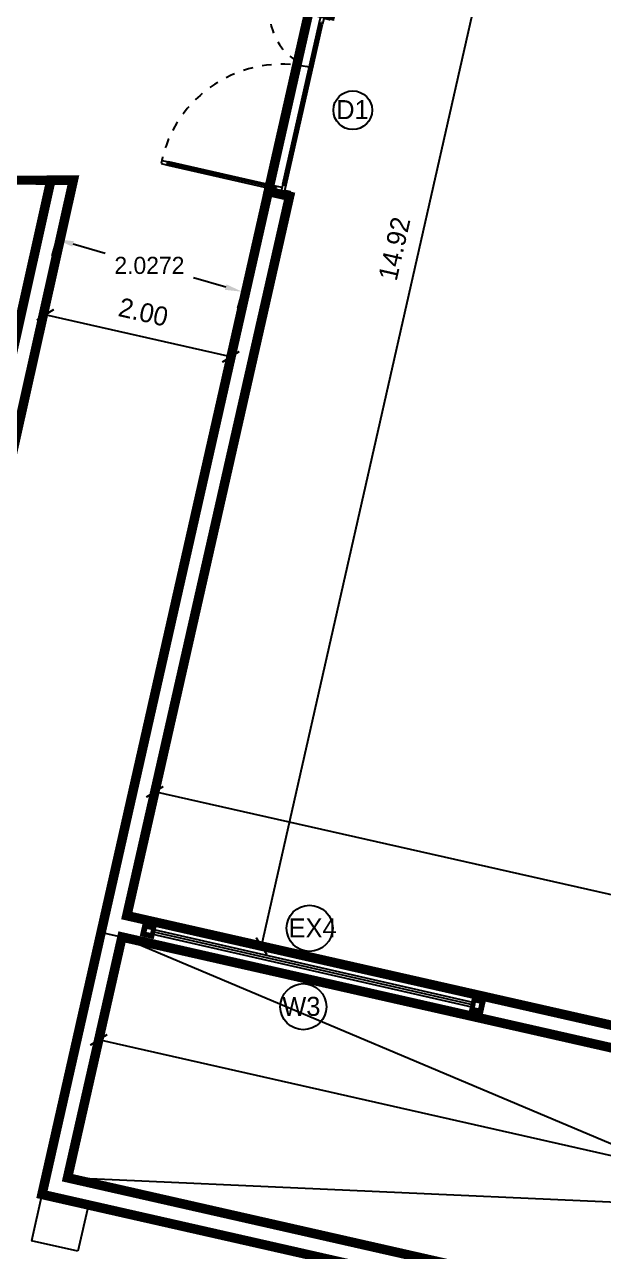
# Model space of a CAD drawing. Header units: metres. Extents: x 6101839 to 6102590, y -6659932 to -6659648.
# Drawn here: x 6102274.68 to 6102280.77, y -6659703.9 to -6659691 of the extents above; entities that cross this region are included whole.
import ezdxf

# ---------------------------------------------------------------- set-up
doc = ezdxf.new("R2010")
doc.units = ezdxf.units.M
doc.header["$LTSCALE"] = 500
doc.header["$MEASUREMENT"] = 0
doc.linetypes.add('DASHED2', pattern=[0.375, 0.25, -0.125])
doc.linetypes.add('HIDDEN', pattern=[0.375, 0.25, -0.125])
doc.layers.get('0').update_dxf_attribs({"linetype": 'CONTINUOUS'})
doc.layers.get('Defpoints').update_dxf_attribs({"linetype": 'CONTINUOUS'})
for name, color, linetype in [('above', 250, 'DASHED2'), ('BLK_1_FLR_0_EXIT_WIDTH_DOOR', 2, 'CONTINUOUS'), ('BLK_1_FLR_1_BLT_UP_AREA_DEDUCT', 26, 'CONTINUOUS'), ('BLK_1_FLR_1_CARPET_AREA', 25, 'CONTINUOUS'), ('DOORTEXT', 13, 'CONTINUOUS'), ('ED', 30, 'CONTINUOUS'), ('FURN1', 252, 'CONTINUOUS'), ('FURNITURE', 252, 'CONTINUOUS'), ('FURNITURES', 252, 'CONTINUOUS'), ('norms', 4, 'CONTINUOUS'), ('W-SCH', 205, 'CONTINUOUS'), ('wall', 125, 'CONTINUOUS'), ('wall1', 125, 'CONTINUOUS'), ('WINDOWS', 252, 'CONTINUOUS')]:
    doc.layers.add(name, color=color, linetype=linetype)
doc.styles.add('RM', font='GOTHIC.TTF')
doc.styles.get("Standard").update_dxf_attribs({"font": 'GOTHIC.TTF'})
doc.styles.add('USA TEXT', font='GOTHIC.TTF')
doc.dimstyles.new('1-100-ED', dxfattribs={"dimtxt": 0.2, "dimasz": 0.15, "dimexe": 0.18, "dimexo": 0.0625, "dimgap": 0.15, "dimtad": 1, "dimzin": 0, "dimdsep": 46, "dimtxsty": 'USA TEXT', "dimblk": 'ARCHTICK', "dimcen": 0.1, "dimse1": 1, "dimse2": 1, "dimclrd": 256, "dimclrt": 256, "dimadec": 0, "dimazin": 0, "dimtfac": 1, "dimtofl": 0, "dimtmove": 0, "dimatfit": 3, "dimldrblk": 'ARCHTICK', "dimfxl": 0.18, "dimtolj": 1, "dimtzin": 0, "dimarcsym": 0})
doc.dimstyles.new('STANDARD$0', dxfattribs={"dimtxt": 7, "dimasz": 3, "dimexe": 3, "dimexo": 1, "dimgap": 1.5, "dimtad": 1, "dimdec": 1, "dimzin": 1, "dimdsep": 46, "dimlunit": 4, "dimtxsty": 'Standard', "dimblk": 'OBLIQUE', "dimcen": 0.09375, "dimdle": 1, "dimclrd": 8, "dimclre": 8, "dimclrt": 7, "dimadec": 1, "dimazin": 0, "dimtfac": 1, "dimtdec": 1, "dimtix": 1, "dimtmove": 2, "dimatfit": 3, "dimldrblk": 'ARCHTICK', "dimfxl": 1, "dimfrac": 2, "dimtolj": 1, "dimtzin": 0, "dimarcsym": 0})

# ---------------------------------------------------------------- blocks, each defined once
blk = doc.blocks.new('DN')
at = {"layer": 'FURNITURES', "color": 250}
for p, q in [((-72.65177525021136, 131.6897415826097), (319.0854205023498, 1863.104800175875)), ((-57.42400311864912, 128.244464197196), (337.0694145429879, 1871.841740497388)), ((-51.3328942656517, 126.8663532435894), (343.1605233959853, 1870.463629543781)), ((-36.10512213222683, 123.4210758581757), (355.6320736212656, 1854.836134452373))]:
    blk.add_line(p, q, dxfattribs=at)
at = {"layer": 'FURNITURES', "color": 233}
for p, q in [((319.0854205023498, 1863.104800175875), (335.6227519502863, 1936.198106413707)), ((334.3131926348433, 1859.659522791393), (319.0854205023498, 1863.104800175875)), ((334.3131926348433, 1859.659522791393), (337.0694145429879, 1871.841740497388)), ((343.1605233969167, 1870.463629543781), (337.0694145429879, 1871.841740497388)), ((340.4043014878407, 1858.281411836855), (343.1605233969167, 1870.463629543781)), ((355.6320736212656, 1854.836134452373), (340.4043014878407, 1858.281411836855)), ((369.4131831610576, 1915.747222983278), (355.6320736212656, 1854.836134452373)), ((-72.65177525021136, 131.6897415826097), (-89.18910669814794, 58.596435344778)), ((-57.42400311864912, 128.244464197196), (-72.65177525021136, 131.6897415826097)), ((-57.42400311864912, 128.244464197196), (-60.18022502586246, 116.0622464912012)), ((-54.08911617286502, 114.6841355366632), (-60.18022502586246, 116.0622464912012)), ((-51.3328942656517, 126.8663532435894), (-54.08911617286502, 114.6841355375945)), ((-36.10512213222683, 123.4210758581757), (-51.3328942656517, 126.8663532435894)), ((-49.88623167201875, 62.50998732727021), (-36.10512213222683, 123.4210758581757))]:
    blk.add_line(p, q, dxfattribs=at)
at = {"layer": 'FURNITURES', "color": 250, "linetype": 'HIDDEN', "ltscale": 0.5}
for centre, radius, start, end in [((413.9418523591011, 1987.039343010634), 629.5359540648079, 173.3490794760167, 254.7297334611895), ((-81.1497706482187, 94.26623892690986), 1329.211879831034, 77.25002704883593, 168.8255809701504)]:
    blk.add_arc(centre, radius, start, end, dxfattribs=at)
at = {"layer": 'wall', "color": 7}
for p, q in [((-203.0888007394969, 2096.498816266656), (-211.3574664629996, 2059.952163148671)), ((-211.3574664629996, 2059.952163148671), (-138.6788448011502, 2043.508653922007)), ((-203.0888007394969, 2096.498816266656), (-130.4101790776476, 2080.055307039991)), ((-146.0376741690561, 2067.583756815642), (-147.4157851235941, 2061.492647962645)), ((265.9747230978683, 1967.963209992274), (-147.4157851226627, 2061.492647962645)), ((-135.2335674166679, 2058.736426053568), (-147.4157851235941, 2061.492647962645)), ((267.3528340514749, 1974.054318846203), (-146.0376741690561, 2067.583756814711)), ((-133.8554564630612, 2064.827534906566), (-146.0376741690561, 2067.583756815642)), ((-135.2335674166679, 2058.736426053568), (-138.6788448011502, 2043.508653922007)), ((-138.6788448011502, 2043.508653922007), (262.5294457124546, 1952.735437860712)), ((-130.4101790776476, 2080.055307039991), (-133.8554564630612, 2064.827534906566)), ((270.7981114368886, 1989.282090978697), (-130.4101790776476, 2080.055307039991)), ((270.7981114368886, 1989.282090978697), (267.3528340514749, 1974.054318846203)), ((343.891417673789, 1972.744759531692), (270.7981114368886, 1989.282090978697)), ((265.9747230978683, 1967.963209992274), (262.5294457124546, 1952.735437860712)), ((262.5294457124546, 1952.735437860712), (335.6227519502863, 1936.198106412776)), ((265.9747230978683, 1967.963209992274), (278.1569408038631, 1965.206988085992)), ((267.3528340514749, 1974.054318846203), (279.5350517584011, 1971.29809693899)), ((279.5350517584011, 1971.29809693899), (278.1569408038631, 1965.206988085992)), ((343.891417673789, 1972.744759531692), (335.6227519502863, 1936.198106412776)), ((372.1694050692022, 1927.929440689273), (335.6227519502863, 1936.198106413707)), ((372.1694050692022, 1927.929440689273), (369.4131831610576, 1915.747222983278)), ((-1377.096374039538, 387.5083733228967), (-1385.162156328559, 351.8626664569601)), ((-1385.162156328559, 351.8626664569601), (-1313.870742597617, 335.7311018779874)), ((-1377.096374039538, 387.5083733228967), (-1305.804960307665, 371.3768087448552)), ((-1321.047605217434, 359.2130249803886), (-1322.391902267001, 353.2720738360658)), ((-157.1158789880574, 89.59760813135655), (-1322.391902267001, 353.2720738360658)), ((-1310.509999977425, 350.5834797397256), (-1322.391902267001, 353.2720738360658)), ((-155.7715819394216, 95.53855927474794), (-1321.047605217434, 359.2130249794573)), ((-1309.16570292972, 356.5244308840484), (-1321.047605217434, 359.2130249803886)), ((-1310.509999977425, 350.5834797397256), (-1313.870742597617, 335.7311018779874)), ((-1313.870742597617, 335.7311018779874), (-160.4766216091811, 74.74523027148098)), ((-1305.804960307665, 371.3768087448552), (-1309.16570292972, 356.5244308840484)), ((-152.4108393182978, 110.3909371364862), (-1305.804960307665, 371.3768087448552)), ((-157.1158789880574, 89.59760813135655), (-160.4766216091811, 74.74523027148098)), ((-160.4766216091811, 74.74523027148098), (-89.1852078773081, 58.61366569064557)), ((-157.1158789880574, 89.59760813135655), (-145.2339766994118, 86.90901403501628)), ((-152.4108393182978, 110.3909371364862), (-155.7715819394216, 95.53855927474794)), ((-155.7715819394216, 95.53855927474794), (-143.8896796517074, 92.84996517840773)), ((-81.11942558735609, 94.25937255565077), (-152.4108393182978, 110.3909371364862)), ((-143.8896796517074, 92.84996517840773), (-145.2339766994118, 86.90901403501628)), ((-52.6424535792321, 50.32776962127536), (-89.18910669814794, 58.596435344778)), ((-81.11942558735609, 94.25937255565077), (-89.1852078773081, 58.61366569064557)), ((-52.6424535792321, 50.32776962127536), (-49.88623167201875, 62.50998732727021))]:
    blk.add_line(p, q, dxfattribs=at)
for points in [[(335.6227519502863, 1936.198106413707), (343.891417673789, 1972.744759531692), (441.3491593236103, 1950.694984268397), (430.3242716919631, 1901.966113443486), (369.4131831610576, 1915.747222983278)], [(-89.18910669814794, 58.596435344778), (-97.4577724216506, 22.04978222586214), (-3.07718291879e-05, 6.9625675678e-06), (11.0248568598181, 48.72887778747828), (-49.88623167201875, 62.50998732727021)]]:
    blk.add_lwpolyline(points, dxfattribs=at)
blk = doc.blocks.new('_ArchTick')
at = {"color": 0, "linetype": 'ByBlock', "const_width": 0.15}
blk.add_lwpolyline([(-0.5, -0.5), (0.5, 0.5)], dxfattribs=at)
blk = doc.blocks.new('*D254')
at = {"layer": 'Defpoints', "color": 0, "transparency": 16777216}
for p in [(6102276.049829285, -6659699.065324924), (6102275.755864492, -6659700.366956121), (6102289.945632239, -6659703.571621272)]:
    blk.add_point(p, dxfattribs=at)
at = {"layer": 'ED', "lineweight": -2, "transparency": 16777216}
blk.add_line((6102290.239597032, -6659702.269990074), (6102276.049829285, -6659699.065324924), dxfattribs=at)
at = {"layer": 'ED', "lineweight": -2, "transparency": 16777216, "xscale": 0.15, "yscale": 0.15, "zscale": 0.15}
for p, rotation in [((6102276.049829285, -6659699.065324924), 167.2736309809932), ((6102290.239597032, -6659702.269990074), 347.2736309809932)]:
    blk.add_blockref('_ArchTick', p, dxfattribs=dict(at, rotation=rotation))
at = {"layer": 'ED', "transparency": 16777216, "insert": (6102283.20089516, -6659700.418892178), "char_height": 0.2, "attachment_point": 5, "rotation": 347.27363098099323, "style": 'USA TEXT'}
blk.add_mtext('\\A1;14.55', dxfattribs=at)
blk = doc.blocks.new('*D257')
at = {"layer": 'Defpoints', "color": 0, "transparency": 16777216}
for p in [(6102275.460471554, -6659701.672443893), (6102275.132501241, -6659703.12190722), (6102289.32032126, -6659706.332187656)]:
    blk.add_point(p, dxfattribs=at)
at = {"layer": 'ED', "lineweight": -2, "transparency": 16777216}
blk.add_line((6102289.648291573, -6659704.882724328), (6102275.460471554, -6659701.672443893), dxfattribs=at)
at = {"layer": 'ED', "lineweight": -2, "transparency": 16777216, "xscale": 0.15, "yscale": 0.15, "zscale": 0.15}
for p, rotation in [((6102275.460471554, -6659701.672443893), 167.250366772505), ((6102289.648291573, -6659704.882724328), 347.250366772505)]:
    blk.add_blockref('_ArchTick', p, dxfattribs=dict(at, rotation=rotation))
at = {"layer": 'ED', "transparency": 16777216, "insert": (6102282.610664567, -6659703.028841622), "char_height": 0.2, "attachment_point": 5, "rotation": 347.250366772505, "style": 'USA TEXT'}
blk.add_mtext('\\A1;14.55', dxfattribs=at)
blk = doc.blocks.new('*D263')
at = {"layer": 'Defpoints', "color": 0, "transparency": 16777216}
for p in [(6102279.04748137, -6659685.819670074), (6102280.464104127, -6659686.140209544), (6102275.755864494, -6659700.366956124)]:
    blk.add_point(p, dxfattribs=at)
at = {"layer": 'ED', "lineweight": -2, "transparency": 16777216}
blk.add_line((6102277.172487251, -6659700.687495596), (6102280.464104127, -6659686.140209544), dxfattribs=at)
at = {"layer": 'ED', "lineweight": -2, "transparency": 16777216, "xscale": 0.15, "yscale": 0.15, "zscale": 0.15}
for p, rotation in [((6102280.464104127, -6659686.140209544), 77.25036677011683), ((6102277.172487251, -6659700.687495596), 257.2503667701168)]:
    blk.add_blockref('_ArchTick', p, dxfattribs=dict(at, rotation=rotation))
at = {"layer": 'ED', "transparency": 16777216, "insert": (6102278.569553199, -6659693.357569565), "char_height": 0.2, "attachment_point": 5, "rotation": 77.25036677011683, "style": 'USA TEXT'}
blk.add_mtext('\\A1;14.92', dxfattribs=at)
blk = doc.blocks.new('*D386')
at = {"layer": 'Defpoints', "color": 0, "transparency": 16777216}
for p in [(6102274.925848478, -6659693.930822143), (6102274.898421264, -6659694.052036592), (6102276.876486198, -6659694.372193271)]:
    blk.add_point(p, dxfattribs=at)
at = {"layer": 'ED', "lineweight": -2, "transparency": 16777216}
blk.add_line((6102276.849058984, -6659694.493407721), (6102274.898421264, -6659694.052036592), dxfattribs=at)
at = {"layer": 'ED', "lineweight": -2, "transparency": 16777216, "xscale": 0.15, "yscale": 0.15, "zscale": 0.15}
for p, rotation in [((6102274.898421264, -6659694.052036592), 167.2503667112004), ((6102276.849058984, -6659694.493407721), 347.2503667112004)]:
    blk.add_blockref('_ArchTick', p, dxfattribs=dict(at, rotation=rotation))
at = {"layer": 'ED', "transparency": 16777216, "insert": (6102275.930023128, -6659694.023979668), "char_height": 0.2, "attachment_point": 5, "rotation": 347.2503667112004, "style": 'USA TEXT'}
blk.add_mtext('\\A1;2.00', dxfattribs=at)
blk = doc.blocks.new('*D1381')
at = {"layer": 'BLK_1_FLR_0_EXIT_WIDTH_DOOR', "color": 0, "lineweight": -2, "transparency": 16777216}
for p, q in [((6102275.17661659, -6659692.69717207), (6102274.969045257, -6659693.431056349)), ((6102275.191239743, -6659693.306840368), (6102275.529770773, -6659693.402590252)), ((6102277.127254309, -6659693.248889118), (6102276.919682978, -6659693.982773397)), ((6102276.795466995, -6659693.760578914), (6102276.456935966, -6659693.664829028))]:
    blk.add_line(p, q, dxfattribs=at)
at = {"layer": 'BLK_1_FLR_0_EXIT_WIDTH_DOOR', "color": 0, "transparency": 16777216}
for points in [[(6102275.199404618, -6659693.277972828), (6102275.183074867, -6659693.335707907), (6102275.018034511, -6659693.257851115)], [(6102276.80363187, -6659693.731711374), (6102276.78730212, -6659693.789446453), (6102276.968672229, -6659693.809568164)]]:
    blk.add_solid(points, dxfattribs=at)
at = {"layer": 'Defpoints', "color": 0, "transparency": 16777216}
for p in [(6102275.193626747, -6659692.637031362), (6102277.144264466, -6659693.188748413), (6102276.968672229, -6659693.809568164)]:
    blk.add_point(p, dxfattribs=at)
at = {"layer": 'BLK_1_FLR_0_EXIT_WIDTH_DOOR', "color": 0, "transparency": 16777216, "insert": (6102275.993353369, -6659693.533709639), "char_height": 0.18, "attachment_point": 5}
blk.add_mtext('\\A1;2.0272', dxfattribs=at)

msp = doc.modelspace()

# ---------------------------------------------------------------- linework, layer by layer
at = {"layer": 'above', "color": 251, "linetype": 'ByBlock'}
for p, q in [((6102275.705080513, -6659700.591395698), (6102289.250323407, -6659706.316349229)), ((6102289.822856705, -6659703.785775012), (6102275.132501241, -6659703.12190722))]:
    msp.add_line(p, q, dxfattribs=at)
at = {"layer": 'BLK_1_FLR_1_BLT_UP_AREA_DEDUCT', "color": 26, "linetype": 'Continuous', "const_width": 0.1}
msp.add_lwpolyline([(6102275.705080509, -6659700.591395697), (6102275.132501239, -6659703.121907217), (6102289.320321257, -6659706.332187655), (6102289.892854557, -6659703.801613439), (6102275.705080509, -6659700.591395697)], dxfattribs=at)
at = {"layer": 'BLK_1_FLR_1_CARPET_AREA', "color": 15, "const_width": 0.1}
msp.add_lwpolyline([(6102265.374309078, -6659676.688967887), (6102265.374309078, -6659678.836962597), (6102263.57430908, -6659678.836962597), (6102263.574309079, -6659679.066962598), (6102263.574309136, -6659679.066962598), (6102263.574309134, -6659681.236962598), (6102263.57430908, -6659681.236962598), (6102263.57430908, -6659689.206962598), (6102267.044309082, -6659689.206962598), (6102267.044313103, -6659687.80695428), (6102272.834309082, -6659687.806973993), (6102272.834309082, -6659689.206962598), (6102278.04522377, -6659689.206962598), (6102274.863678066, -6659703.296894906), (6102289.493896362, -6659706.607276874), (6102291.480117098, -6659697.829183227), (6102294.893757906, -6659698.601588313), (6102292.907537173, -6659707.379681958)], dxfattribs=at)
for points in [[(6102275.755864493, -6659700.366956122), (6102289.944884582, -6659703.574928205), (6102291.905922527, -6659694.901159817), (6102284.385191621, -6659693.199399278), (6102284.385191621, -6659688.609847634), (6102282.600874607, -6659688.610104512), (6102282.600874607, -6659688.379847636), (6102284.385191621, -6659688.379847635), (6102284.385191621, -6659685.819670071), (6102281.400836983, -6659685.819670071), (6102281.40023964, -6659688.60984747), (6102281.170836984, -6659688.609847634), (6102281.170836984, -6659685.819670071), (6102279.047481368, -6659685.819670071), (6102277.897530477, -6659690.903700568), (6102277.673517372, -6659690.853117791), (6102277.243114337, -6659692.755621913), (6102277.467072332, -6659692.806291452)], [(6102263.57430908, -6659691.23696396), (6102267.044309082, -6659691.23696396), (6102267.044308249, -6659692.636960807), (6102269.554309081, -6659692.636962597), (6102269.554309033, -6659698.963776203), (6102273.356542677, -6659699.824181656), (6102274.957828034, -6659692.636962274), (6102275.193642334, -6659692.636962274), (6102272.912990599, -6659702.855512522), (6102263.574309072, -6659700.742447475)]]:
    msp.add_lwpolyline(points, close=True, dxfattribs=at)
at = {"layer": 'FURN1', "const_width": 0.1}
for points in [[(6102275.951803784, -6659700.543220473), (6102276.000570139, -6659700.554258709), (6102276.011608372, -6659700.505492354), (6102275.962842017, -6659700.494454122)], [(6102275.952413852, -6659700.543356722), (6102276.001180215, -6659700.554394926), (6102276.012218418, -6659700.505628563), (6102275.963452056, -6659700.494590358)], [(6102279.461480223, -6659701.341723744), (6102279.412713897, -6659701.330685372), (6102279.423752272, -6659701.281919049), (6102279.472518595, -6659701.29295742)], [(6102279.462089498, -6659701.341863495), (6102279.413323168, -6659701.330825155), (6102279.424361507, -6659701.282058823), (6102279.473127837, -6659701.293097165)]]:
    msp.add_lwpolyline(points, close=True, dxfattribs=at)
at = {"layer": 'FURNITURE', "linetype": 'ByBlock', "ltscale": 0.2}
for p, q in [((6102275.952413852, -6659700.543356722), (6102279.413323168, -6659701.330825155)), ((6102275.963452056, -6659700.494590358), (6102279.423753101, -6659701.281915378))]:
    msp.add_line(p, q, dxfattribs=at)
at = {"layer": 'FURNITURE', "color": 4, "linetype": 'ByBlock', "ltscale": 0.2}
msp.add_line((6102276.006699317, -6659700.530011745), (6102279.418843567, -6659701.306436551), dxfattribs=at)
at = {"layer": 'norms', "const_width": 0.1}
msp.add_lwpolyline([(6102269.554309033, -6659698.963776203), (6102273.356542677, -6659699.824181656), (6102274.957828034, -6659692.636962274), (6102269.554309081, -6659692.636962597)], close=True, dxfattribs=at)
at = {"layer": 'W-SCH'}
for centre, radius in [((6102278.131710243, -6659691.901416631), 0.2037454751308166), ((6102277.678109279, -6659700.499857856), 0.2424160592048741), ((6102277.611800563, -6659701.323813459), 0.2424160592048741)]:
    msp.add_circle(centre, radius, dxfattribs=at)
at = {"layer": 'wall1', "linetype": 'ByBlock'}
for p, q in [((6102273.356543581, -6659699.824177858), (6102274.957828086, -6659692.636962238)), ((6102273.530113732, -6659700.099265592), (6102275.193642387, -6659692.636962238)), ((6102274.957828086, -6659692.636962238), (6102275.193642387, -6659692.636962238)), ((6102275.48076271, -6659700.540586977), (6102277.242310068, -6659692.755436312)), ((6102275.755864493, -6659700.366956122), (6102277.466640308, -6659692.806190069)), ((6102277.242733098, -6659692.755535664), (6102277.467072489, -6659692.806287909)), ((6102275.980188257, -6659700.417713897), (6102275.755864493, -6659700.366956122)), ((6102275.980188257, -6659700.417713897), (6102275.929434576, -6659700.642044156)), ((6102275.480751452, -6659700.540636723), (6102275.929411967, -6659700.642144084)), ((6102279.440661428, -6659701.43653005), (6102279.491425696, -6659701.212202191)), ((6102281.094480327, -6659701.574916527), (6102279.491425696, -6659701.212202191)), ((6102279.440632937, -6659701.436523602), (6102281.043735595, -6659701.799207233))]:
    msp.add_line(p, q, dxfattribs=at)
at = {"layer": 'wall1', "color": 251, "linetype": 'ByBlock'}
for p, q in [((6102274.857413209, -6659703.295477304), (6102275.480751452, -6659700.540636723)), ((6102275.132501241, -6659703.12190722), (6102275.705080513, -6659700.591395698)), ((6102289.32032126, -6659706.332187655), (6102275.132501241, -6659703.12190722)), ((6102289.493896417, -6659706.607276837), (6102274.857413209, -6659703.295477304))]:
    msp.add_line(p, q, dxfattribs=at)
at = {"layer": 'wall1', "color": 0, "linetype": 'ByBlock'}
for p, q in [((6102274.863678119, -6659703.296894868), (6102274.753332523, -6659703.784566734)), ((6102275.351349986, -6659703.407240462), (6102274.863678117, -6659703.296894868)), ((6102275.351349986, -6659703.407240462), (6102275.24100439, -6659703.894912329)), ((6102275.24100439, -6659703.894912329), (6102274.753332523, -6659703.784566734))]:
    msp.add_line(p, q, dxfattribs=at)
at = {"layer": 'WINDOWS', "linetype": 'ByBlock'}
for p, q in [((6102279.491425696, -6659701.212202191), (6102275.980188257, -6659700.417713897)), ((6102279.440661428, -6659701.43653005), (6102275.929434576, -6659700.642044156))]:
    msp.add_line(p, q, dxfattribs=at)

# ---------------------------------------------------------------- block references
at = {"layer": 'ED', "xscale": 0.0009753374327041, "yscale": 0.0009753374327041, "zscale": 0.0009753374327041, "rotation": 0.0002115641327913}
msp.add_blockref('DN', (6102277.467073146, -6659692.806287997), dxfattribs=at)

# ---------------------------------------------------------------- texts
at = {"layer": 'DOORTEXT', "color": 3, "style": 'RM'}
for s, p in [('D1', (6102277.957397839, -6659691.995320587)), ('EX4', (6102277.45691241, -6659700.596248833)), ('W3', (6102277.390603692, -6659701.420204436))]:
    msp.add_text(s, height=0.2, dxfattribs=at).set_placement(p)

# ---------------------------------------------------------------- dimensions: what is measured, and where the dimension line sits
at = {"layer": 'BLK_1_FLR_0_EXIT_WIDTH_DOOR'}
dim = msp.add_aligned_dim(p1=(6102275.193626744, -6659692.637031362), p2=(6102277.144264466, -6659693.188748413), distance=-0.645174237857438, dimstyle='STANDARD$0', override={"dimtxt": 0.18, "dimasz": 0.18, "dimexe": 0.18, "dimexo": 0.0625, "dimgap": 0.09, "dimtad": 0, "dimtih": 1, "dimtoh": 1, "dimdec": 4, "dimzin": 0, "dimlunit": 2, "dimpost": '', "dimcen": 0.09, "dimdle": 0, "dimclrd": 0, "dimclre": 0, "dimclrt": 0, "dimadec": 0, "dimtdec": 4, "dimtix": 0, "dimtofl": 0, "dimtmove": 0, "dimfrac": 0}, dxfattribs=at)
dim.commit()
dim.dimension.update_dxf_attribs({"geometry": '*D1381', "text_midpoint": (6102275.993353369, -6659693.533709639)})
at = {"layer": 'ED'}
for p1, p2, distance, picture, middle in [((6102275.755864493, -6659700.366956122), (6102279.047481368, -6659685.819670071), -1.4524343685617986, '*D263', (6102278.569553199, -6659693.357569565)), ((6102276.876486197, -6659694.372193271), (6102274.925848478, -6659693.930822142), 0.12427869818827592, '*D386', (6102275.930023128, -6659694.023979668)), ((6102289.945632239, -6659703.571621273), (6102275.755864493, -6659700.366956122), -1.3344133824481668, '*D254', (6102283.20089516, -6659700.418892178)), ((6102289.32032126, -6659706.332187655), (6102275.132501241, -6659703.12190722), -1.4861051321057202, '*D257', (6102282.610664567, -6659703.028841622))]:
    dim = msp.add_aligned_dim(p1=p1, p2=p2, distance=distance, dimstyle='1-100-ED', dxfattribs=at)
    dim.commit()
    dim.dimension.update_dxf_attribs({"geometry": picture, "text_midpoint": middle})

doc.saveas('drawing.dxf')
